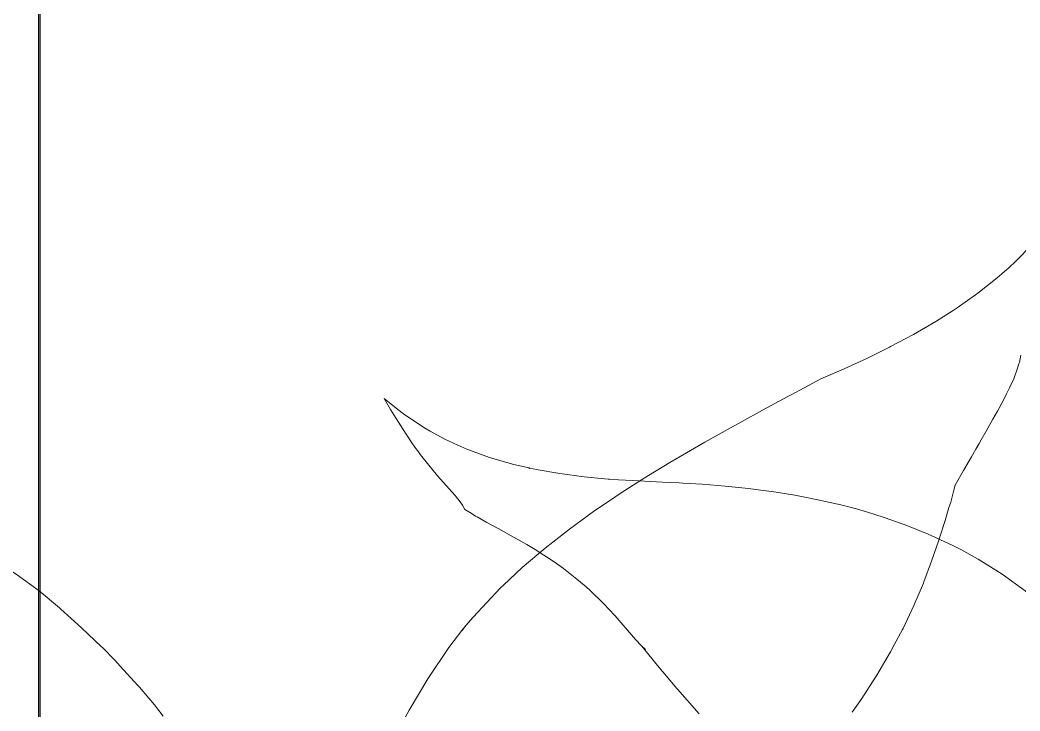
# Model space of a CAD drawing. Header units: inches. Extents: x 249 to 1192, y -18 to 440.
# Drawn here: x 638.7486 to 639.2173, y 264.6975 to 265.0212 of the extents above; entities that cross this region are included whole.
import ezdxf

# ---------------------------------------------------------------- set-up
doc = ezdxf.new("R2010")
doc.units = ezdxf.units.IN
doc.header["$MEASUREMENT"] = 0
doc.layers.add('DINDING', color=6, linetype='Continuous', lineweight=0)
doc.layers.add('VEGETASI', color=60, linetype='Continuous', lineweight=0)
doc.layers.add('KOLOM', color=5, linetype='Continuous')

# ---------------------------------------------------------------- blocks, each defined once
blk = doc.blocks.new('tanaman')
for p, q in [((585.11529, 360.39017), (585.10748, 360.39819)), ((585.11825, 360.38745), (585.11529, 360.39017)), ((585.12161, 360.38445), (585.11825, 360.38745)), ((585.12378, 360.38257), (585.12161, 360.38445)), ((585.13289, 360.37537), (585.12378, 360.38257)), ((585.14253, 360.36856), (585.13289, 360.37537)), ((585.14444, 360.36732), (585.14253, 360.36856)), ((585.15261, 360.36214), (585.14444, 360.36732)), ((585.16305, 360.35609), (585.15261, 360.36214)), ((585.17374, 360.35039), (585.16305, 360.35609)), ((585.17434, 360.35009), (585.17374, 360.35039)), ((585.1771, 360.34872), (585.17434, 360.35009)), ((585.1846, 360.34503), (585.1771, 360.34872)), ((585.1127, 360.34638), (585.11338, 360.34299)), ((585.19553, 360.33999), (585.1846, 360.34503)), ((585.11338, 360.34299), (585.11358, 360.34238)), ((585.11358, 360.34238), (585.11452, 360.33931)), ((585.11452, 360.33931), (585.11556, 360.33668)), ((585.20644, 360.33526), (585.19553, 360.33999)), ((585.11556, 360.33668), (585.11607, 360.33533)), ((585.11607, 360.33533), (585.11801, 360.33106)), ((585.21423, 360.33106), (585.20644, 360.33526)), ((585.11801, 360.33106), (585.11945, 360.32821)), ((585.22005, 360.32795), (585.21423, 360.33106)), ((585.11945, 360.32821), (585.12029, 360.32647)), ((585.12029, 360.32647), (585.12289, 360.32158)), ((585.2219, 360.32695), (585.22005, 360.32795)), ((585.23371, 360.32058), (585.2219, 360.32695)), ((585.87319, 360.32601), (585.86668, 360.32088)), ((585.87012, 360.32086), (585.87319, 360.32601)), ((585.12289, 360.32158), (585.12371, 360.32014)), ((585.24642, 360.31363), (585.23371, 360.32058)), ((585.86668, 360.32088), (585.86406, 360.31888)), ((585.86864, 360.31848), (585.87012, 360.32086)), ((585.12371, 360.32014), (585.12578, 360.31636)), ((585.12578, 360.31636), (585.12891, 360.31082)), ((585.86406, 360.31888), (585.85456, 360.31249)), ((585.86429, 360.31152), (585.86864, 360.31848)), ((585.24733, 360.31313), (585.24642, 360.31363)), ((585.26084, 360.30557), (585.24733, 360.31313)), ((585.85456, 360.31249), (585.85153, 360.31078)), ((585.86044, 360.3058), (585.86429, 360.31152)), ((585.12891, 360.31082), (585.13128, 360.30675)), ((585.13128, 360.30675), (585.13227, 360.30496)), ((585.84467, 360.30699), (585.83865, 360.30416)), ((585.8467, 360.30805), (585.84467, 360.30699)), ((585.85153, 360.31078), (585.8467, 360.30805)), ((585.13227, 360.30496), (585.13385, 360.3023)), ((585.13385, 360.3023), (585.13583, 360.29878)), ((585.27417, 360.29786), (585.26084, 360.30557)), ((585.8344, 360.30232), (585.82383, 360.29845)), ((585.83865, 360.30416), (585.8344, 360.30232)), ((585.85709, 360.30108), (585.85869, 360.30326)), ((585.85869, 360.30326), (585.86009, 360.30528)), ((585.86009, 360.30528), (585.86044, 360.3058)), ((585.13583, 360.29878), (585.13955, 360.29228)), ((585.27722, 360.29604), (585.27417, 360.29786)), ((585.82383, 360.29845), (585.81298, 360.2953)), ((585.85225, 360.29488), (585.85606, 360.29975)), ((585.85606, 360.29975), (585.85709, 360.30108)), ((585.13955, 360.29228), (585.14343, 360.28546)), ((585.28724, 360.28996), (585.27722, 360.29604)), ((585.80193, 360.29279), (585.79072, 360.29085)), ((585.80462, 360.29336), (585.80193, 360.29279)), ((585.8053, 360.29351), (585.80462, 360.29336)), ((585.80494, 360.2933), (585.80462, 360.29336)), ((585.8053, 360.29351), (585.80494, 360.2933)), ((585.81298, 360.2953), (585.8053, 360.29351)), ((585.8487, 360.29061), (585.85225, 360.29488)), ((585.29047, 360.28794), (585.28724, 360.28996)), ((585.29998, 360.28186), (585.29047, 360.28794)), ((585.7568, 360.28757), (585.74261, 360.28689)), ((585.76334, 360.28799), (585.7568, 360.28757)), ((585.76756, 360.28829), (585.76334, 360.28799)), ((585.7681, 360.28833), (585.76756, 360.28829)), ((585.77942, 360.28939), (585.7681, 360.28833)), ((585.79072, 360.29085), (585.77942, 360.28939)), ((585.84545, 360.28688), (585.84809, 360.28986)), ((585.84809, 360.28986), (585.8487, 360.29061)), ((585.14343, 360.28546), (585.14412, 360.28316)), ((585.14412, 360.28316), (585.14558, 360.2775)), ((585.69557, 360.28299), (585.69147, 360.28244)), ((585.70236, 360.28385), (585.69557, 360.28299)), ((585.71326, 360.28497), (585.70236, 360.28385)), ((585.71694, 360.28529), (585.71326, 360.28497)), ((585.72413, 360.28586), (585.71694, 360.28529)), ((585.73312, 360.28642), (585.72413, 360.28586)), ((585.73491, 360.28653), (585.73312, 360.28642)), ((585.74261, 360.28689), (585.73491, 360.28653)), ((585.84004, 360.2808), (585.84255, 360.28363)), ((585.84255, 360.28363), (585.84545, 360.28688)), ((585.30596, 360.27787), (585.29998, 360.28186)), ((585.66983, 360.27866), (585.65915, 360.27623)), ((585.67761, 360.28017), (585.66983, 360.27866)), ((585.68061, 360.28072), (585.67761, 360.28017)), ((585.69147, 360.28244), (585.68061, 360.28072)), ((585.83636, 360.27609), (585.83796, 360.2783)), ((585.83796, 360.2783), (585.8394, 360.28)), ((585.8394, 360.28), (585.83992, 360.28065)), ((585.83992, 360.28065), (585.84004, 360.2808)), ((585.14558, 360.2775), (585.1464, 360.27501)), ((585.1464, 360.27501), (585.14816, 360.26889)), ((585.31232, 360.27352), (585.30596, 360.27787)), ((585.32421, 360.26491), (585.31232, 360.27352)), ((585.6518, 360.2743), (585.64863, 360.27342)), ((585.65915, 360.27623), (585.6518, 360.2743)), ((585.83239, 360.2723), (585.83526, 360.27408)), ((585.83526, 360.27408), (585.83636, 360.27609)), ((585.14816, 360.26889), (585.15039, 360.26223)), ((585.63828, 360.27019), (585.62813, 360.26655)), ((585.64413, 360.27207), (585.63828, 360.27019)), ((585.64863, 360.27342), (585.64413, 360.27207)), ((585.82494, 360.26799), (585.82953, 360.2706)), ((585.82953, 360.2706), (585.83025, 360.27101)), ((585.83025, 360.27101), (585.83239, 360.2723)), ((585.33209, 360.25881), (585.32421, 360.26491)), ((585.62813, 360.26655), (585.61822, 360.26247)), ((585.81358, 360.26178), (585.81937, 360.26494)), ((585.81937, 360.26494), (585.81974, 360.26515)), ((585.81974, 360.26515), (585.82494, 360.26799)), ((585.15039, 360.26223), (585.15115, 360.25966)), ((585.15115, 360.25966), (585.15455, 360.24988)), ((585.61468, 360.26094), (585.60628, 360.25702)), ((585.61822, 360.26247), (585.61468, 360.26094)), ((585.80762, 360.25842), (585.81358, 360.26178)), ((585.33557, 360.25602), (585.33209, 360.25881)), ((585.34638, 360.24683), (585.33557, 360.25602)), ((585.60284, 360.25526), (585.59468, 360.25075)), ((585.60628, 360.25702), (585.60284, 360.25526)), ((585.79995, 360.25382), (585.80152, 360.25479)), ((585.80152, 360.25479), (585.80619, 360.25761)), ((585.80619, 360.25761), (585.80762, 360.25842)), ((585.59468, 360.25075), (585.58654, 360.24571)), ((585.79229, 360.24874), (585.79532, 360.2508)), ((585.79532, 360.2508), (585.79995, 360.25382)), ((585.15455, 360.24988), (585.15814, 360.24021)), ((585.35521, 360.23863), (585.34638, 360.24683)), ((585.58654, 360.24571), (585.5835, 360.2437)), ((585.78279, 360.2415), (585.78907, 360.2464)), ((585.78907, 360.2464), (585.79229, 360.24874)), ((585.5835, 360.2437), (585.57279, 360.2359)), ((585.77844, 360.23782), (585.78279, 360.2415)), ((585.15814, 360.24021), (585.15835, 360.23961)), ((585.15835, 360.23961), (585.16279, 360.22905)), ((585.35657, 360.23731), (585.35521, 360.23863)), ((585.36942, 360.22369), (585.35657, 360.23731)), ((585.77028, 360.23003), (585.77652, 360.23606)), ((585.77652, 360.23606), (585.77844, 360.23782)), ((585.57279, 360.2359), (585.56318, 360.22793)), ((585.16279, 360.22905), (585.16793, 360.2183)), ((585.56261, 360.22744), (585.55286, 360.21866)), ((585.56318, 360.22793), (585.56261, 360.22744)), ((585.76501, 360.2244), (585.77028, 360.23003)), ((585.37275, 360.21973), (585.36942, 360.22369)), ((585.7553, 360.21319), (585.76493, 360.22431)), ((585.76493, 360.22431), (585.76501, 360.2244)), ((585.16793, 360.2183), (585.16819, 360.21782)), ((585.16819, 360.21782), (585.17206, 360.21066)), ((585.37275, 360.21973), (585.37454, 360.21744)), ((585.37467, 360.21738), (585.37275, 360.21973)), ((585.37467, 360.21738), (585.37275, 360.21973)), ((585.37467, 360.21738), (585.37275, 360.21973)), ((585.37467, 360.21738), (585.37275, 360.21973)), ((585.37467, 360.21738), (585.37275, 360.21973)), ((585.37467, 360.21738), (585.37454, 360.21744)), ((585.38078, 360.20948), (585.37467, 360.21738)), ((585.55286, 360.21866), (585.54355, 360.20973)), ((585.75256, 360.21015), (585.7553, 360.21319)), ((585.17206, 360.21066), (585.17375, 360.20741)), ((585.39038, 360.19521), (585.38078, 360.20948)), ((585.54316, 360.20934), (585.53734, 360.20341)), ((585.54355, 360.20973), (585.54316, 360.20934)), ((585.74582, 360.20197), (585.75096, 360.20832)), ((585.75256, 360.21015), (585.75066, 360.20845)), ((585.75096, 360.20832), (585.75066, 360.20845)), ((585.75096, 360.20832), (585.75256, 360.21015)), ((585.75096, 360.20832), (585.75256, 360.21015)), ((585.75096, 360.20832), (585.75256, 360.21015)), ((585.75096, 360.20832), (585.75256, 360.21015)), ((585.75096, 360.20832), (585.75256, 360.21015)), ((585.17375, 360.20741), (585.18021, 360.19646)), ((585.53734, 360.20341), (585.53474, 360.20069)), ((585.53474, 360.20069), (585.52647, 360.1916)), ((585.73596, 360.19023), (585.74582, 360.20197)), ((585.18021, 360.19646), (585.18088, 360.19545)), ((585.18088, 360.19545), (585.18728, 360.18549)), ((585.39064, 360.1948), (585.39038, 360.19521)), ((585.39939, 360.18003), (585.39064, 360.1948)), ((585.52576, 360.19077), (585.51879, 360.1825)), ((585.52647, 360.1916), (585.52576, 360.19077)), ((585.72542, 360.17836), (585.73569, 360.18988)), ((585.73569, 360.18988), (585.73596, 360.19023)), ((585.18728, 360.18549), (585.19181, 360.17911)), ((585.40326, 360.1728), (585.39939, 360.18003)), ((585.51879, 360.1825), (585.51463, 360.17723))]:
    blk.add_line(p, q)
blk = doc.blocks.new('tampak depan')
at = {"layer": 'DINDING'}
blk.add_lwpolyline([(728.67292, 339.17691), (728.67292, 342.07691), (724.44792, 342.07691), (724.44792, 339.17691)], dxfattribs=at)
at = {"layer": 'KOLOM'}
blk.add_lwpolyline([(724.4474, 339.17691), (724.4474, 342.07691)], dxfattribs=at)
at = {"layer": 'VEGETASI', "xscale": -1}
for p in [(1310.02029, -20.65314), (1310.48232, -20.65314)]:
    blk.add_blockref('tanaman', p, dxfattribs=at)

msp = doc.modelspace()

# ---------------------------------------------------------------- block references
at = {"layer": 'KOLOM'}
msp.add_blockref('tampak depan', (-85.68993, -74.82902), dxfattribs=at)

doc.saveas('drawing.dxf')
